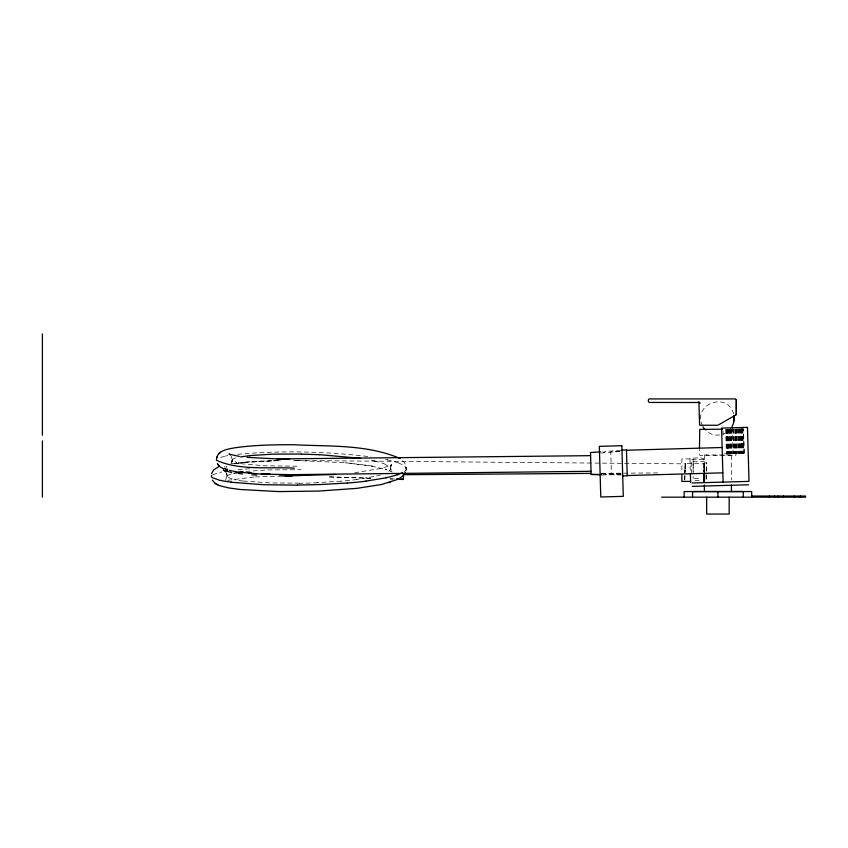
<?xml version="1.0" encoding="UTF-8"?>
<svg xmlns="http://www.w3.org/2000/svg" width="848" height="848" viewBox="0 0 848 848"><rect width="100%" height="100%" fill="white"/><g stroke="black" fill="none" stroke-linecap="round" stroke-linejoin="round"><path stroke-width="0.64" stroke-dasharray="4.24 3.18" d="M693.145 478.357L693.145 476.47M693.145 473.152L693.145 471.17M693.145 467.651L693.145 461.959M704.402 473.152L704.402 469.135M729.174 455.514L729.174 454.952M704.497 467.375L704.434 462.849L704.137 467.174M684.675 475.601L684.707 480.074L687.283 480.18M685.332 468.838L685.332 463.262L704.423 463.909L704.434 471.106M232.299 459.351L231.886 461.895L232.299 459.351L232.278 460.157L231.324 456.309M706.055 474.859L705.981 481.24M704.455 469.495L704.381 471.848M706.691 471.191L706.755 462.934L704.508 462.849M684.739 473.343L684.771 472.145M685.301 469.993L685.216 472.389M684.813 470.947L685.301 463.241M703.935 471.605L704.084 467.534M703.978 469.834L703.882 472.304L703.458 458.545L700.448 457.793L691.3 458.217L689.954 458.927L690.346 472.686M706.172 471.138L706.723 462.849M706.554 474.912L706.183 481.261M704.031 469.273L704.137 466.495M685.067 475.823L684.739 480.095M704.19 466.283L704.423 463.909M406.234 468.34L406.107 467.418L406.15 468.976L404.846 463.199L401.655 459.574M232.299 459.298L231.886 461.895M685.258 463.856L684.771 472.749L685.258 463.856L592.731 463.061M225.981 467.492L226.745 466.23M405.863 471.117L406.139 469.453M603.522 474.647L604.624 473.544L605.779 474.679L621.383 474.944M231.356 462.902L231.992 461.323M225.547 480.265L227.232 475.495L227.677 477.36L234.377 479.586M730.637 428.569L725.835 432.968L722.803 434.218M224.391 467.036L225.059 466.389M388.808 471.223L389.847 470.28M404.22 471.658L405.461 470.555A88.457 13.706 0 0 0 405.8 467.227M212.742 474.689L221.869 471.923M235.574 457.973L232.893 459.075L232.161 460.22L236.634 462.489M231.324 473.894L227.412 475.611L227.105 476.777L226.776 473.884L227.116 476.163L227.02 475.58M220.544 457.379L225.939 456.065M227.656 480.307L254.209 477M373.735 476.555L356.616 479.47M230.804 463.665L252.439 461.365L281.038 460.443M719.634 434.929C714.557 435.851 709.32 433.752 705.61 430.307M354.676 472.781L382.225 468.191L391.596 464.916L390.197 465.764L392.825 463.814L390.695 466.379L391.267 465.414L390.101 469.622L390.493 467.714L391.914 472.018L391.002 471.032M237.62 454.327C281.96 450.277 326.809 451.433 370.979 456.871M245.75 471.424L267.904 469.898L300.998 469.739M243.567 462.414L280.688 460.432M244.881 462.361L281.282 460.453M238.065 469.644L252.831 468.509M600.903 453.044L620.694 451.454M340.928 481.145L317.555 482.618M620.683 450.32L605.122 451.465L604.03 452.662L602.875 451.624M255.471 476.926L279.331 476.152M619.506 451.496L610.761 451.74L611.397 474.085L621.393 473.799M724.224 453.924L746.314 453.298M703.48 459.383L691.099 459.733L691.47 472.739M601.486 475.018L621.34 474.445M299.386 483.137L270.66 482.936L243.567 481.039M601.508 473.322L659.659 472.919M704.402 454.952L731.421 454.952M693.145 461.715L704.402 461.715M694.395 478.601L700.649 478.601M591.406 463.05L293.631 460.464M294.786 460.422L300.044 460.485M295.104 460.443L345.645 462.732L372.664 466.124L344.977 462.743M601.476 473.343L621.33 473.809M329.522 476.905L371.647 478.198M390.069 478.77L395.327 478.929M694.936 480.445L700.035 480.625M329.543 476.936L370.375 478.346M390.133 479.025L392.772 479.12M297.001 466.199L264.746 465.796L244.563 464.004M371.466 466.093L386.667 469.591L385.246 469.135L392.221 472.018M385.458 459.383L387.674 459.849M371.286 460.188L374.986 461.005M398.348 462.87L403.097 465.022L405.747 467.227M383.911 463.623L390.091 467.396A73.999 11.851 0.1 0 1 389.91 470.28M735.905 429.289L735.905 455.397L700.172 455.503L699.473 454.751L699.462 449.461M226.427 468.128L227.402 468.764M733.647 413.962C727.616 391.214 692.816 403.754 702.112 424.816M226.268 472.877L226.872 474.467M744.205 453.362L743.505 428.77L744.12 453.362M742.763 428.791L743.463 453.383M742.382 428.802L743.23 453.383M742.297 428.802L742.996 453.394M741.64 428.823L742.339 453.415M741.406 428.823L742.106 453.415M741.279 428.834L741.979 453.426M740.919 428.844L741.618 453.436M740.156 428.865L740.855 453.457M739.795 428.876L740.495 453.468M739.191 428.887L739.891 453.479M738.735 428.908L739.435 453.489M738.067 428.918L738.756 453.51M737.612 428.94L738.311 453.521M736.7 428.961L737.4 453.553M736.202 428.971L736.901 453.563M735.576 428.993L736.276 453.585M735.078 429.003L735.778 453.595M734.061 429.035L734.76 453.627M733.562 429.056L734.262 453.638M732.937 429.067L733.637 453.659M732.407 427.784L733.138 453.669M731.527 429.109L732.227 453.701M731.082 429.12L731.782 453.712M730.404 429.141L731.103 453.733M729.958 429.152L730.647 453.744M729.344 429.173L730.043 453.765M728.994 429.183L729.683 453.775M728.22 429.205L728.92 453.797M727.732 429.215L728.559 453.807M727.499 429.226L728.199 453.818M726.842 429.247L727.542 453.828M726.757 429.247L727.457 453.839M726.609 429.247L727.308 453.839M726.376 429.258L727.075 453.85M725.634 429.279L726.418 453.86M722.931 430.646L723.121 437.123M406.128 467.873L406.139 468.668M731.421 455.514L731.421 479.968M706.66 454.952L706.66 455.514M704.402 455.514L704.402 472.241M693.145 463.135L693.145 458.895L681.887 458.895L681.887 472.665M693.145 463.835L693.145 465.361M693.145 467.163L693.145 472.665M387.313 459.881A101.484 15.275 0.9 0 1 398.072 462.891M243.959 464.057A83.973 8.342 -0.9 0 1 236.232 462.51M374.636 461.036A84.842 13.144 1.1 0 1 383.646 463.633M380.625 474.901A85.754 13.377 -0.8 0 1 374.074 476.597M356.87 479.512A74.571 10.78 -1.5 0 1 341.108 481.208M317.64 482.724A86.909 11.236 -1.8 0 1 299.291 483.254M243.069 481.081A86.273 8.777 -0.9 0 1 233.995 479.608M225.526 456.033A98.315 10.346 1 0 1 227.73 455.609M234.864 463.888A88.287 8.946 1 0 1 245.411 462.414M234.345 463.803A90.068 9.169 0.9 0 1 244.086 462.467"/><path stroke-width="1.27" d="M681.887 475.039L681.887 481.41L690.643 481.41M743.251 497.172L743.251 491.543L692.583 491.543L692.583 497.172M703.84 473.555L703.808 481.897L703.925 481.176M403.584 475.94L403.309 479.48L396.726 479.258M216.558 458.747C217.66 450.214 228.07 449.09 234.822 447.808C254.241 444.988 273.925 444.712 293.525 444.734C329.013 446.589 366.855 444.172 400.118 458.503M216.706 457.793L216.834 457.061M216.558 459.51L216.42 460.241C239.92 470.905 268.933 466.654 294.373 468.17M211.555 473.693L213.611 469.972L218.805 466.601M731.972 426.841L733.647 422.792M405.238 472.675L402.408 476.3L398.104 479.247L381.43 484.526L356.775 488.363L318.742 491.066L278.695 491.575L240.27 489.508L228.79 487.929L219.494 485.607L215.159 483.402L212.307 480.138M211.735 475.41L211.279 476.152L212.085 477.615L220.067 480.403M626.555 450.224L722.072 447.511M722.782 472.834L627.276 475.548M718.224 425.028L735.841 414.969M220.416 452.207L218.434 454.062M733.615 416.262L735.799 415.011M402.44 472.739L397.341 474.859M388.766 482.692L390.175 482.258M386.211 477.806L365.774 481.134M249.789 455.599L272.643 454.157L301.231 454.04M600.395 451.814L590.505 452.546L591.13 474.435L601.052 474.604L591.13 474.435M347.044 483.021L319.166 484.621M335.84 474.435L285.267 475.972L292.072 475.972M621.976 450.076L626.471 449.949L627.213 475.834L622.708 475.961M692.18 483L749.007 481.378L747.48 427.36L721.595 428.092L723.121 482.12M692.275 486.37L748.54 484.77M591.045 471.308L289.2 474.668M590.6 455.662L277.052 458.938L289.698 459.001M403.256 474.7L590.929 473.396M297.5 485.141L263.251 484.717L231.006 482.226M735.47 398.92L649.409 398.92C648.19 398.793 647.702 402.111 649.409 402.44L698.922 402.503L699.611 424.88M699.526 403.319L700.003 403.319A1.42 1.42 0 0 0 698.582 401.899L698.582 402.376M700.172 425.251L717.281 425.251M722.454 429.173L699.759 429.395L699.462 448.168M751.688 496.048L805.6 496.048L805.6 497.172L661.62 497.182M289.603 474.647L260.336 474.064L238.012 471.997M279.522 475.908L285.734 475.972M277.699 458.938L247.022 457.369M269.95 474.032L261.311 473.693M396.652 478.972L403.224 479.173M319.378 454.645L360.57 458.333M251.739 474.763L256.753 475.103M248.263 472.739L251.559 473.046M238.617 473.491L242.645 473.958M240.662 471.848L243.111 472.188M236.889 471.806L232.712 471.053M239.348 456.415L228.896 454.115L230.497 454.888L229.575 454.284M231.663 472.453L224.307 470.608M229.257 470.258L231.737 470.863M226.119 469.654L227.656 470.142L225.61 469.495M224.042 468.997L219.982 466.782L217.798 464.227M215.159 483.402L217.809 484.939M223.236 469.993L224.688 470.863M224.741 468.34L225.738 468.986M225.335 471.446L225.907 472.039M702.95 426.841L704.953 429.438M217.321 463.496L218.752 465.626M703.893 473.714L704.126 481.929M690.367 473.481L690.622 482.311M736.318 399.578L736.308 414.163L736.297 399.525M800.321 496.048L800.321 497.172M794.141 496.048L794.141 497.172M783.425 496.048L783.425 497.172M778.146 496.048L778.146 497.172M774.627 496.048L774.627 497.172M769.433 496.048L769.433 497.172M751.688 497.182L751.688 491.554L684.135 491.554L684.135 497.182M731.421 485.109L731.421 491.543M729.174 497.172L729.174 514.058L706.66 514.058L706.66 497.172M717.917 491.554L717.917 497.182M704.402 473.534L704.402 482.544M704.402 485.109L704.402 491.543M42.4 333.942L42.4 435.268M42.4 440.896L42.4 497.182M366.029 481.176A88.976 12.614 -1.3 0 1 347.224 483.084M240.503 456.977A81.821 8.12 1 0 1 250.33 455.652M301.326 454.157A84.185 10.6 2 0 1 319.283 454.751M233.91 473.375A90.132 9.042 0.9 0 1 242.729 471.901M231.483 482.183A102.831 10.791 -0.7 0 1 220.459 480.371M319.081 484.515A103.626 13.155 -1.5 0 1 297.595 485.024M397.065 474.838A102.396 15.391 -0.8 0 1 385.851 477.763M734.22 418.456L733.647 422.209L733.933 416.209L734.22 418.382M621.849 445.709L599.345 446.355L600.776 496.992L623.291 496.356L621.849 445.709"/></g></svg>
